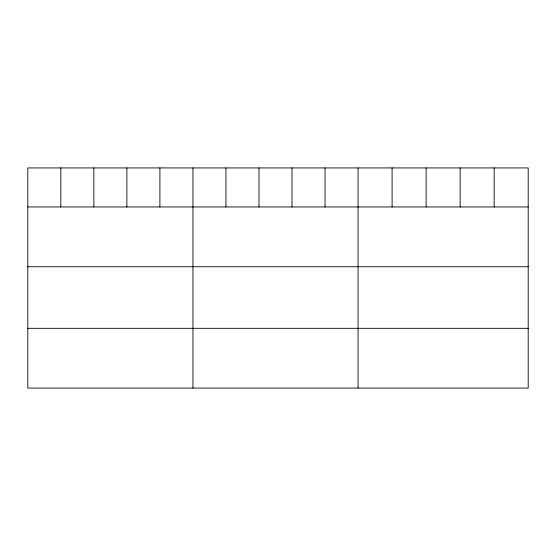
<?xml version="1.0" encoding="UTF-8"?>
<svg xmlns="http://www.w3.org/2000/svg" width="556" height="556" viewBox="0 0 556 556"><rect width="100%" height="100%" fill="white"/><g stroke="black" fill="none" stroke-linecap="round" stroke-linejoin="round"><path stroke-width="0.83" d="M528.2 206.964L528.2 388.074L27.8 388.074L27.8 167.926L528.2 167.926L528.2 206.964L27.8 206.964M27.8 266.734L528.2 266.734M27.8 328.311L528.2 328.311M494.173 167.926L494.173 206.964M460.146 167.926L460.146 206.964M426.118 167.926L426.118 206.964M392.091 167.926L392.091 206.964M358.064 167.926L358.064 388.074M325.038 167.926L325.038 206.964M292.011 167.926L292.011 206.964M258.985 167.926L258.985 206.964M225.958 167.926L225.958 206.964M192.932 167.926L192.932 388.074M159.906 167.926L159.906 206.964M126.879 167.926L126.879 206.964M93.853 167.926L93.853 206.964M60.826 167.926L60.826 206.964"/></g></svg>
